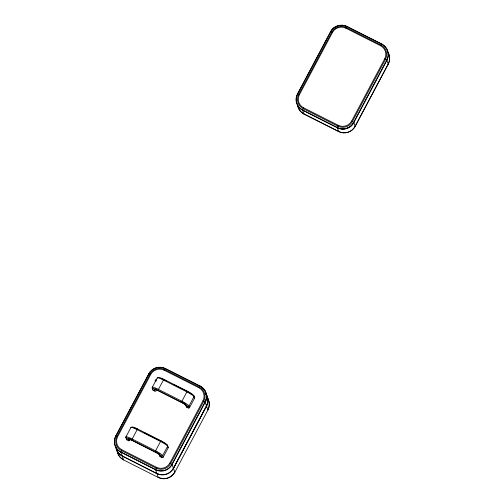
<?xml version="1.0" encoding="UTF-8"?>
<svg xmlns="http://www.w3.org/2000/svg" width="504" height="504" viewBox="0 0 504 504"><rect width="100%" height="100%" fill="white"/><g stroke="black" fill="none" stroke-linecap="round" stroke-linejoin="round"><path stroke-width="0.76" d="M188.282 407.975L187.721 406.407A6.634 0.907 28 0 0 181.421 402.192L158.035 390.373L158.413 389.365L163.869 379.336L187.274 391.173A6.634 0.907 28 0 1 193.574 395.388L194.134 396.963A0.945 0.926 -19.6 0 1 194.531 398.21L189.561 407.572A0.945 0.926 -19.6 0 1 188.282 407.975L186.606 407.131L185.655 404.309A3.793 0.517 28 0 0 185.327 403.924M161.047 441.202L161.053 441.164A4.738 0.649 28 0 1 165.299 443.804M181.421 402.192L187.274 391.173M207.793 398.525A12.285 12.033 -19.6 0 1 207.925 409.998L174.857 472.216A12.285 12.033 -19.6 0 1 158.3 477.483L123.612 459.95L120.859 452.22L121.81 449.763A9.935 9.727 -19.6 0 1 117.659 436.647L150.727 374.428A9.935 9.727 -19.6 0 1 164.109 370.169L165.287 368.525M158.3 477.483L155.547 469.753L156.498 467.296A9.935 9.727 -19.6 0 0 169.886 463.037L202.954 400.819A9.935 9.727 -19.6 0 0 198.803 387.702L164.109 370.169M302.608 110.193L303.559 107.78A9.935 9.727 -19.6 0 1 299.414 94.664L332.476 32.445A9.935 9.727 -19.6 0 1 345.864 28.186L347.036 26.542M187.343 391.835L187.406 391.583A4.738 0.649 28 0 1 191.287 393.895M345.864 28.186L380.558 45.719A9.935 9.727 -19.6 0 1 384.709 58.836L351.641 121.055A9.935 9.727 -19.6 0 1 338.253 125.313L337.302 127.695A12.285 12.033 -19.6 0 0 353.858 122.503L386.927 60.285A12.285 12.033 -19.6 0 0 381.793 44.056L347.099 26.523A12.285 12.033 -19.6 0 0 330.542 31.79L297.473 94.009A12.285 12.033 -19.6 0 0 302.608 110.237L303.962 114.036L338.656 131.569A12.285 12.033 -19.6 0 0 355.207 126.302L388.275 64.084A12.285 12.033 -19.6 0 0 388.149 52.605M131.79 427.14A0.945 0.926 -19.6 0 0 130.851 427.644L125.88 437.006A0.945 0.926 -19.6 0 0 126.277 438.253A6.634 0.907 28 0 1 131.683 439.954L155.068 451.773A6.634 0.907 28 0 1 161.368 455.988L161.929 457.563A0.945 0.926 -19.6 0 0 163.208 457.153L168.178 447.798A0.945 0.926 -19.6 0 0 167.782 446.544L167.221 444.975A6.634 0.907 28 0 0 160.921 440.761L137.535 428.942A6.634 0.907 28 0 0 132.111 427.14M163.882 379.342L163.882 379.342A6.634 0.907 28 0 0 158.483 377.654A0.945 0.926 -19.6 0 0 157.204 378.063L152.233 387.419A0.945 0.926 -19.6 0 0 152.63 388.672A6.634 0.907 28 0 1 158.035 390.373M163.208 457.153L162.647 455.584A7.579 1.039 28 0 0 155.446 450.765L132.061 438.946A7.579 1.039 28 0 0 125.88 437.006L126.838 439.828L128.507 440.672A0.945 0.926 -19.6 0 0 129.786 440.263L130.498 438.927M174.857 472.216L172.103 464.486L205.172 402.268A12.285 12.033 -19.6 0 0 200.038 386.039L165.369 368.575A12.285 12.033 -19.6 0 0 148.812 373.842L115.75 436.061A12.285 12.033 -19.6 0 0 120.878 452.29M302.608 110.237L337.302 127.764L338.719 131.481A12.159 11.913 -19.6 0 0 355.112 126.271L388.174 64.052A12.159 11.913 -19.6 0 0 388.162 52.889M173.458 468.285L173.357 468.254A12.159 11.913 -19.6 0 1 156.965 473.464L156.901 473.552A12.285 12.033 -19.6 0 0 173.458 468.285L206.527 406.066A12.285 12.033 -19.6 0 0 205.733 393.555M205.752 393.605A12.285 12.033 -19.6 0 1 206.539 406.111L173.471 468.329L206.426 406.035A12.159 11.913 -19.6 0 0 205.953 394.109M380.558 45.719L381.73 44.075L346.985 26.599A12.102 11.857 -19.6 0 0 330.674 31.79L330.624 31.777M198.803 387.702L199.975 386.058M132.275 439.74L131.821 440.326A4.738 0.649 28 0 0 127.947 439.097L128.507 440.672M182.013 401.971L181.553 402.564L158.162 390.732A4.738 0.649 28 0 0 154.3 389.516L154.86 391.085A0.945 0.926 -19.6 0 0 156.139 390.682L155.578 389.107M158.502 390.373L158.162 390.732M155.49 451.842L155.213 452.151L131.821 440.326M297.555 103.931A12.159 11.913 -19.6 0 0 304.032 113.948L303.962 114.036A12.285 12.033 -19.6 0 1 297.473 104.58M160.921 440.761L155.068 451.773M297.53 93.99L299.414 94.664M148.844 373.754L150.727 374.428M115.781 435.973L117.659 436.647M388.174 64.052L386.927 60.285L384.709 58.836M355.112 126.271L353.858 122.503M332.476 32.445L331.808 32.149A10.804 10.584 -19.6 0 1 346.292 27.493L380.986 45.026A10.804 10.584 -19.6 0 1 385.497 59.289L352.428 121.514A10.804 10.584 -19.6 0 1 337.875 126.139L303.181 108.612A10.804 10.584 -19.6 0 1 298.67 94.343L331.739 32.124L330.656 31.784L297.606 94.009A12.102 11.857 -19.6 0 0 302.665 109.998L337.352 127.525A12.102 11.857 -19.6 0 0 353.669 122.34L386.738 60.121A12.102 11.857 -19.6 0 0 381.679 44.131M303.559 107.78L338.253 125.313M304.032 113.948L338.719 131.481M164.707 380.066L166.081 380.759M173.647 384.584L186.713 391.186M189.561 407.572L189 405.997A7.579 1.039 28 0 0 181.799 401.184L158.413 389.365A7.579 1.039 28 0 0 152.233 387.419L153.191 390.241L154.86 391.085M143.854 432.432L161.047 441.12M158.81 453.373A3.793 0.517 28 0 1 159.302 453.89A0.945 0.926 -19.6 0 0 159.699 455.144L160.253 456.719L161.929 457.563M121.81 449.763L156.498 467.296M120.859 452.22L155.547 469.753M351.641 121.055L353.833 122.466M202.954 400.819L205.147 402.23L207.925 409.998M169.886 463.037L172.078 464.449M181.547 402.551L181.553 402.564A4.738 0.649 28 0 1 186.052 405.556A0.945 0.926 -19.6 0 1 185.655 404.309M137.535 428.942L131.683 439.954M347.099 26.523L347.124 26.592A12.285 12.033 -19.6 0 0 330.567 31.859L330.542 31.79M200.038 386.039L200.063 386.108A12.285 12.033 -19.6 0 1 205.197 402.337M194.531 398.21L193.971 396.642A0.945 0.926 -19.6 0 0 193.574 395.388M168.178 447.798L167.618 446.229A0.945 0.926 -19.6 0 0 167.221 444.975M129.786 440.263L129.226 438.694A3.793 0.517 28 0 1 129.282 438.562M164.021 379.714L164.021 379.764A4.738 0.649 28 0 0 161.154 378.485M156.309 451.804A3.793 0.517 28 0 1 157.569 452.523M126.838 439.828A0.945 0.926 -19.6 0 1 126.441 438.575M130.851 427.644A7.579 1.039 28 0 1 137.031 429.591L160.417 441.409A7.579 1.039 28 0 1 167.618 446.229L162.647 455.584A0.945 0.926 -19.6 0 1 161.368 455.988M134.31 427.94A4.738 0.649 28 0 1 137.29 429.112M155.194 452.132A4.738 0.649 28 0 1 159.699 455.144M129.181 438.764A0.945 0.926 -19.6 0 1 127.947 439.097M182.983 402.394A3.793 0.517 28 0 1 184.218 403.124M155.585 389.006A3.793 0.517 28 0 1 155.982 388.994M153.191 390.241A0.945 0.926 -19.6 0 1 152.794 388.987M157.204 378.063A7.579 1.039 28 0 1 163.384 380.01L186.77 391.822A7.579 1.039 28 0 1 193.971 396.642L189 405.997A0.945 0.926 -19.6 0 1 187.721 406.407M155.484 389.252A0.945 0.926 -19.6 0 1 154.3 389.516M172.129 464.556A12.285 12.033 -19.6 0 1 155.572 469.816M115.737 446.613A12.285 12.033 -19.6 0 0 122.226 456.063L156.914 473.596L122.277 455.937A12.159 11.913 -19.6 0 1 115.876 446.809M156.133 380.136A4.177 4.095 -19.6 0 1 155.849 379.846M156.114 381.389A5.683 5.569 -19.6 0 1 155.245 380.841M128.293 440.288A5.683 5.569 -19.6 0 1 128.552 440.805M194.021 397.36A4.177 4.095 -19.6 0 1 194.027 396.535M186.606 407.131A0.945 0.926 -19.6 0 1 186.215 405.877M160.253 456.719A0.945 0.926 -19.6 0 1 159.863 455.465M123.53 459.717A12.285 12.033 -19.6 0 1 117.035 450.267M123.612 459.95A12.285 12.033 -19.6 0 1 117.117 450.5M174.775 471.983A12.285 12.033 -19.6 0 1 158.218 477.25M207.711 398.292A12.285 12.033 -19.6 0 1 207.843 409.765M193.914 396.213A4.177 4.095 -19.6 0 0 193.971 397.454A4.177 4.095 -19.6 0 1 193.876 396.585M155.371 381.2A5.683 5.569 -19.6 0 1 154.961 380.854M353.884 122.573A12.285 12.033 -19.6 0 1 337.327 127.833M148.919 373.773L115.851 435.991A12.102 11.857 -19.6 0 0 120.91 451.981L155.604 469.514A12.102 11.857 -19.6 0 0 171.914 464.323L204.983 402.104A12.102 11.857 -19.6 0 0 199.924 386.114L165.23 368.581A12.102 11.857 -19.6 0 0 148.919 373.773M149.984 374.107L116.915 436.325A10.804 10.584 -19.6 0 0 121.426 450.595L156.12 468.121A10.804 10.584 -19.6 0 0 170.673 463.497L203.742 401.272A10.804 10.584 -19.6 0 0 199.231 387.009L164.537 369.476A10.804 10.584 -19.6 0 0 149.984 374.107M156.013 379.808A4.177 4.095 -19.6 0 0 156.316 380.066A4.177 4.095 -19.6 0 1 156.001 379.777"/></g></svg>
